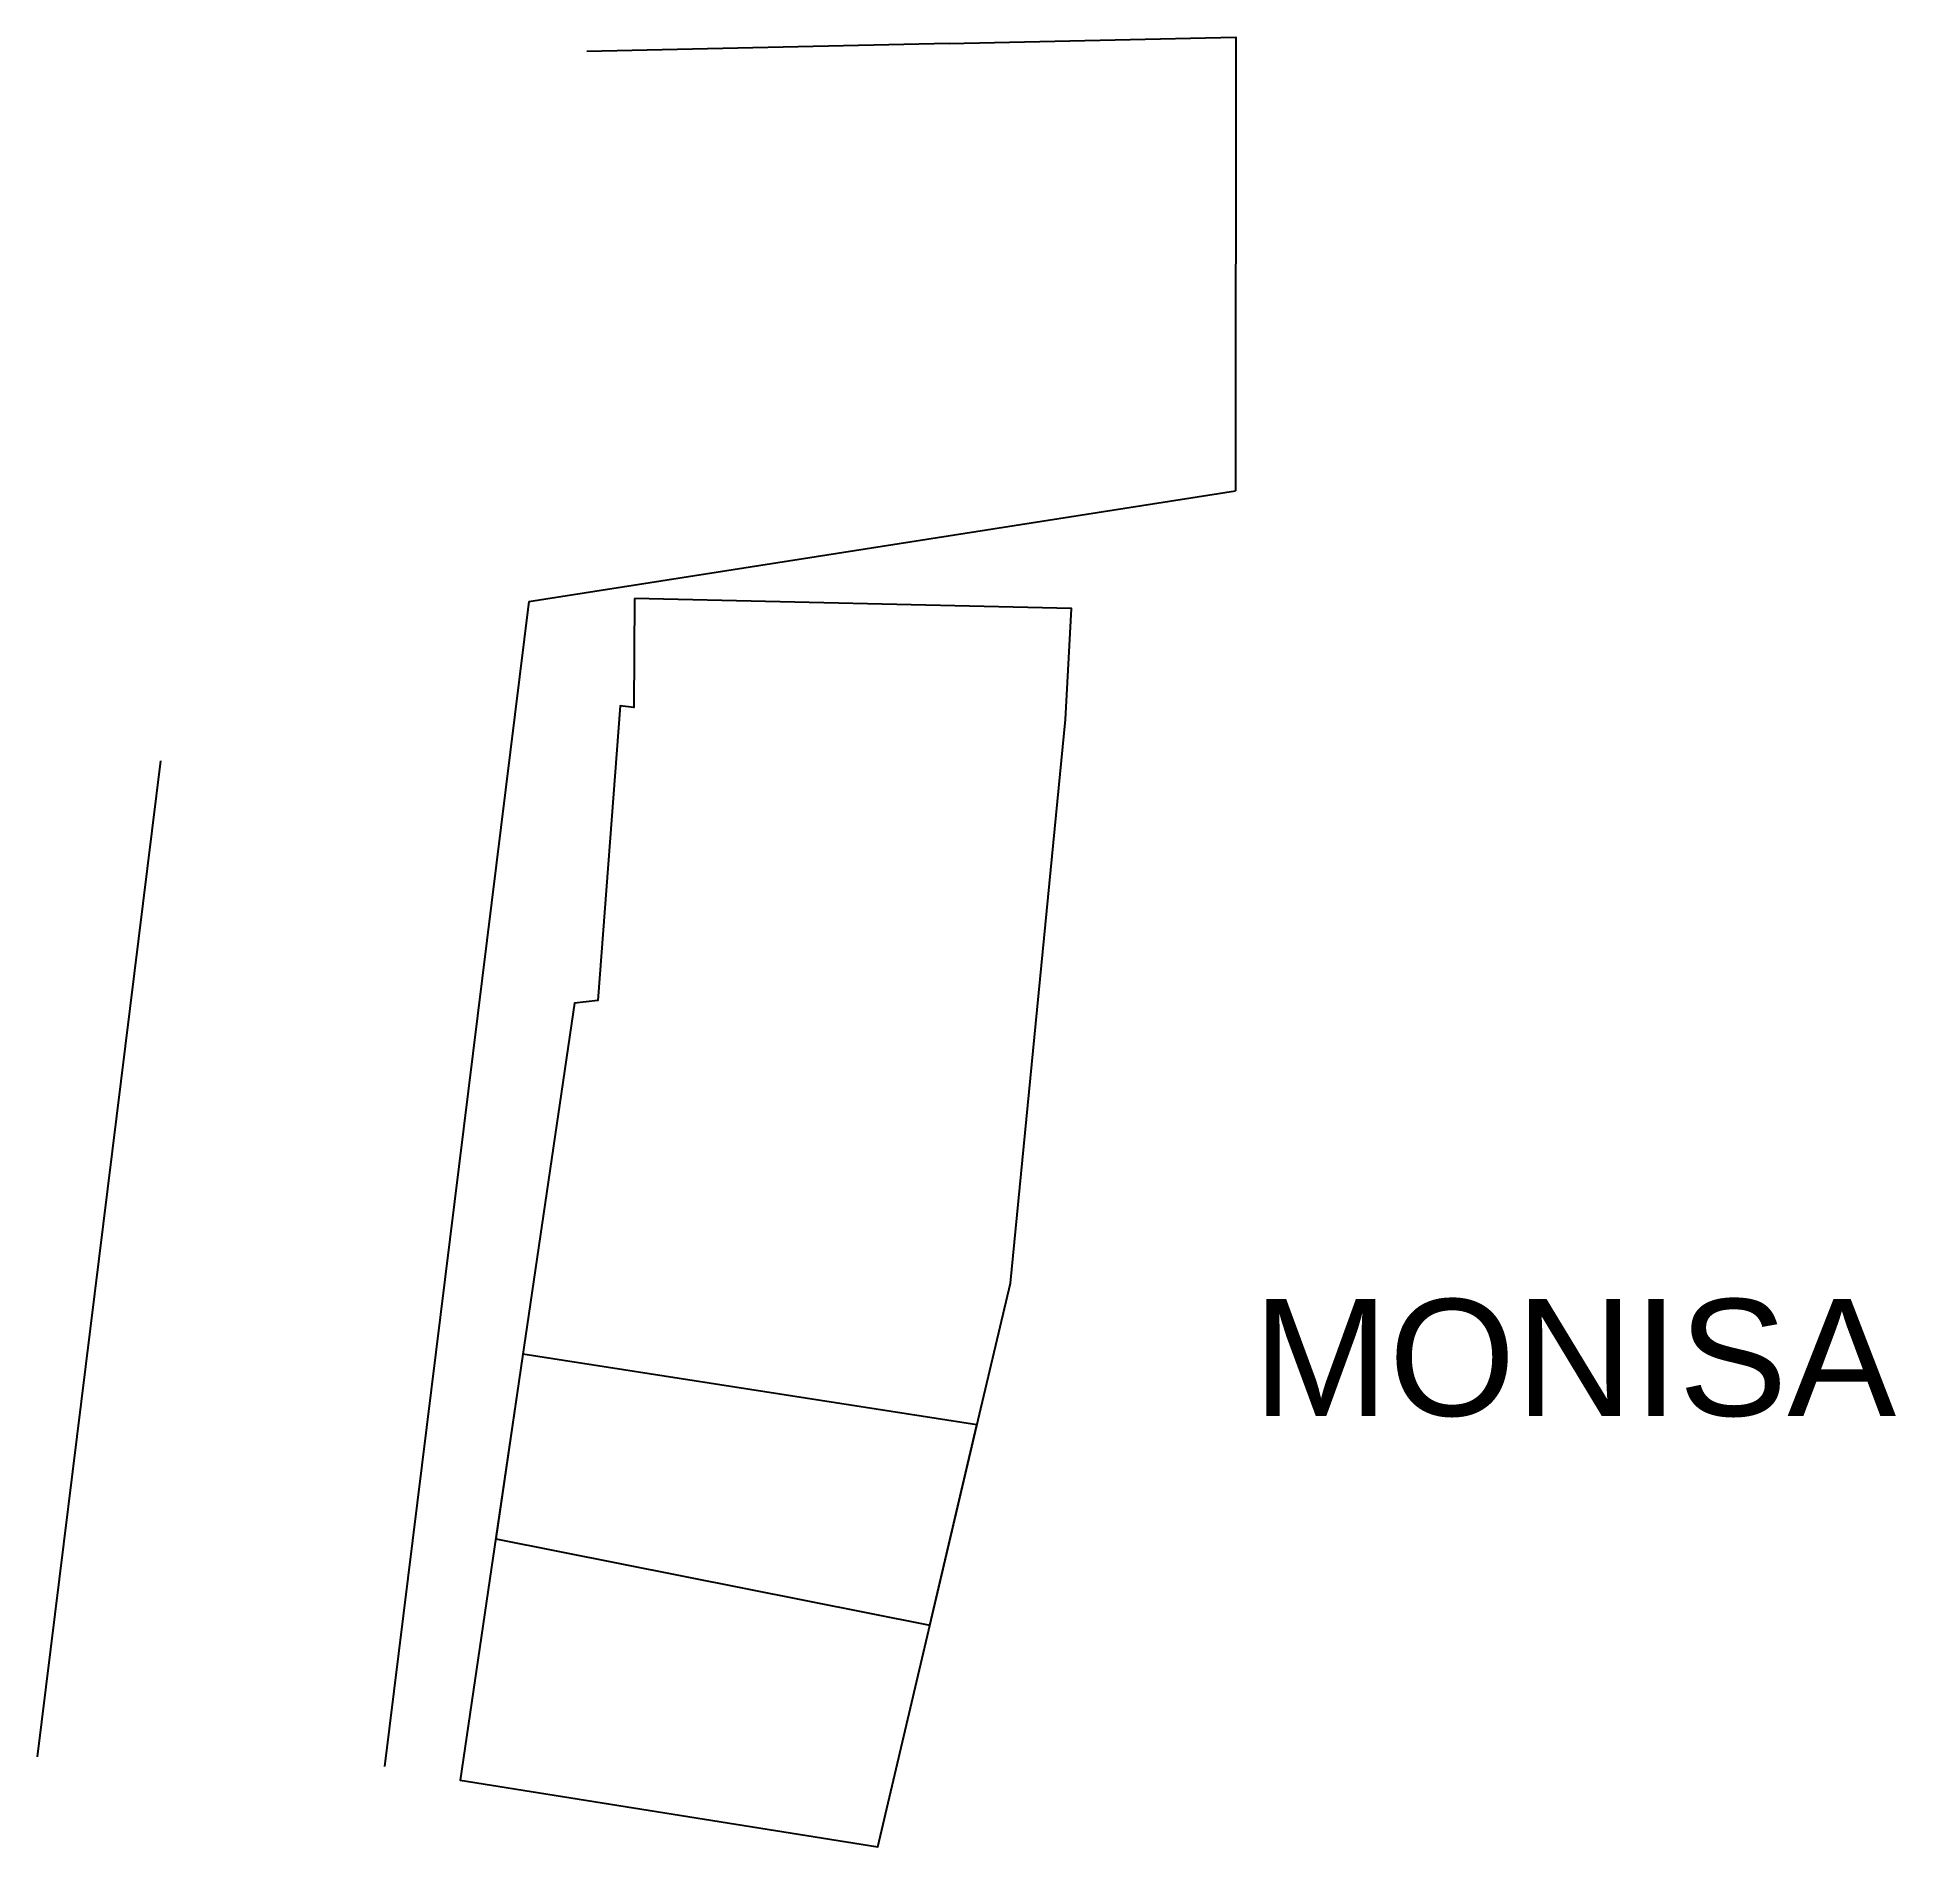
# Model space of a CAD drawing. Header units: millimetres. Extents: x 614050.5 to 614090.3, y 1319763.2 to 1319802.
import ezdxf

# ---------------------------------------------------------------- set-up
doc = ezdxf.new("R2010")
doc.units = ezdxf.units.MM
doc.styles.get("Standard").update_dxf_attribs({"font": 'arial.ttf'})

msp = doc.modelspace()

# ---------------------------------------------------------------- linework, layer by layer
at = {"color": 4}
for points in [[(614070.067, 1319801.851), (614062.308, 1319801.679)], [(614070.067, 1319801.851), (614076.212, 1319801.988), (614076.2, 1319792.27)], [(614061.068, 1319789.906), (614076.2, 1319792.27)], [(614061.068, 1319789.906), (614057.975, 1319764.955)], [(614053.184, 1319786.491), (614050.54, 1319765.164)]]:
    msp.add_lwpolyline(points, dxfattribs=at)
at = {"color": 3}
msp.add_lwpolyline([(614063.331, 1319789.967), (614063.315, 1319787.63), (614063.025, 1319787.669), (614062.544, 1319781.357), (614062.048, 1319781.299), (614059.601, 1319764.66), (614068.543, 1319763.234), (614070.72, 1319772.502), (614071.387, 1319775.308), (614072.562, 1319787.375), (614072.692, 1319789.753), (614063.331, 1319789.967)], dxfattribs=at)
at = {"color": 1}
msp.add_lwpolyline([(614060.361, 1319769.83), (614069.659, 1319767.984), (614070.665, 1319772.268), (614060.943, 1319773.787), (614060.361, 1319769.83)], dxfattribs=at)

# ---------------------------------------------------------------- texts
at = {"color": 1, "insert": (614076.574, 1319774.963), "char_height": 2.5, "width": 14.19935, "attachment_point": 1}
msp.add_mtext('MONISA\\P', dxfattribs=at)

doc.saveas('drawing.dxf')
